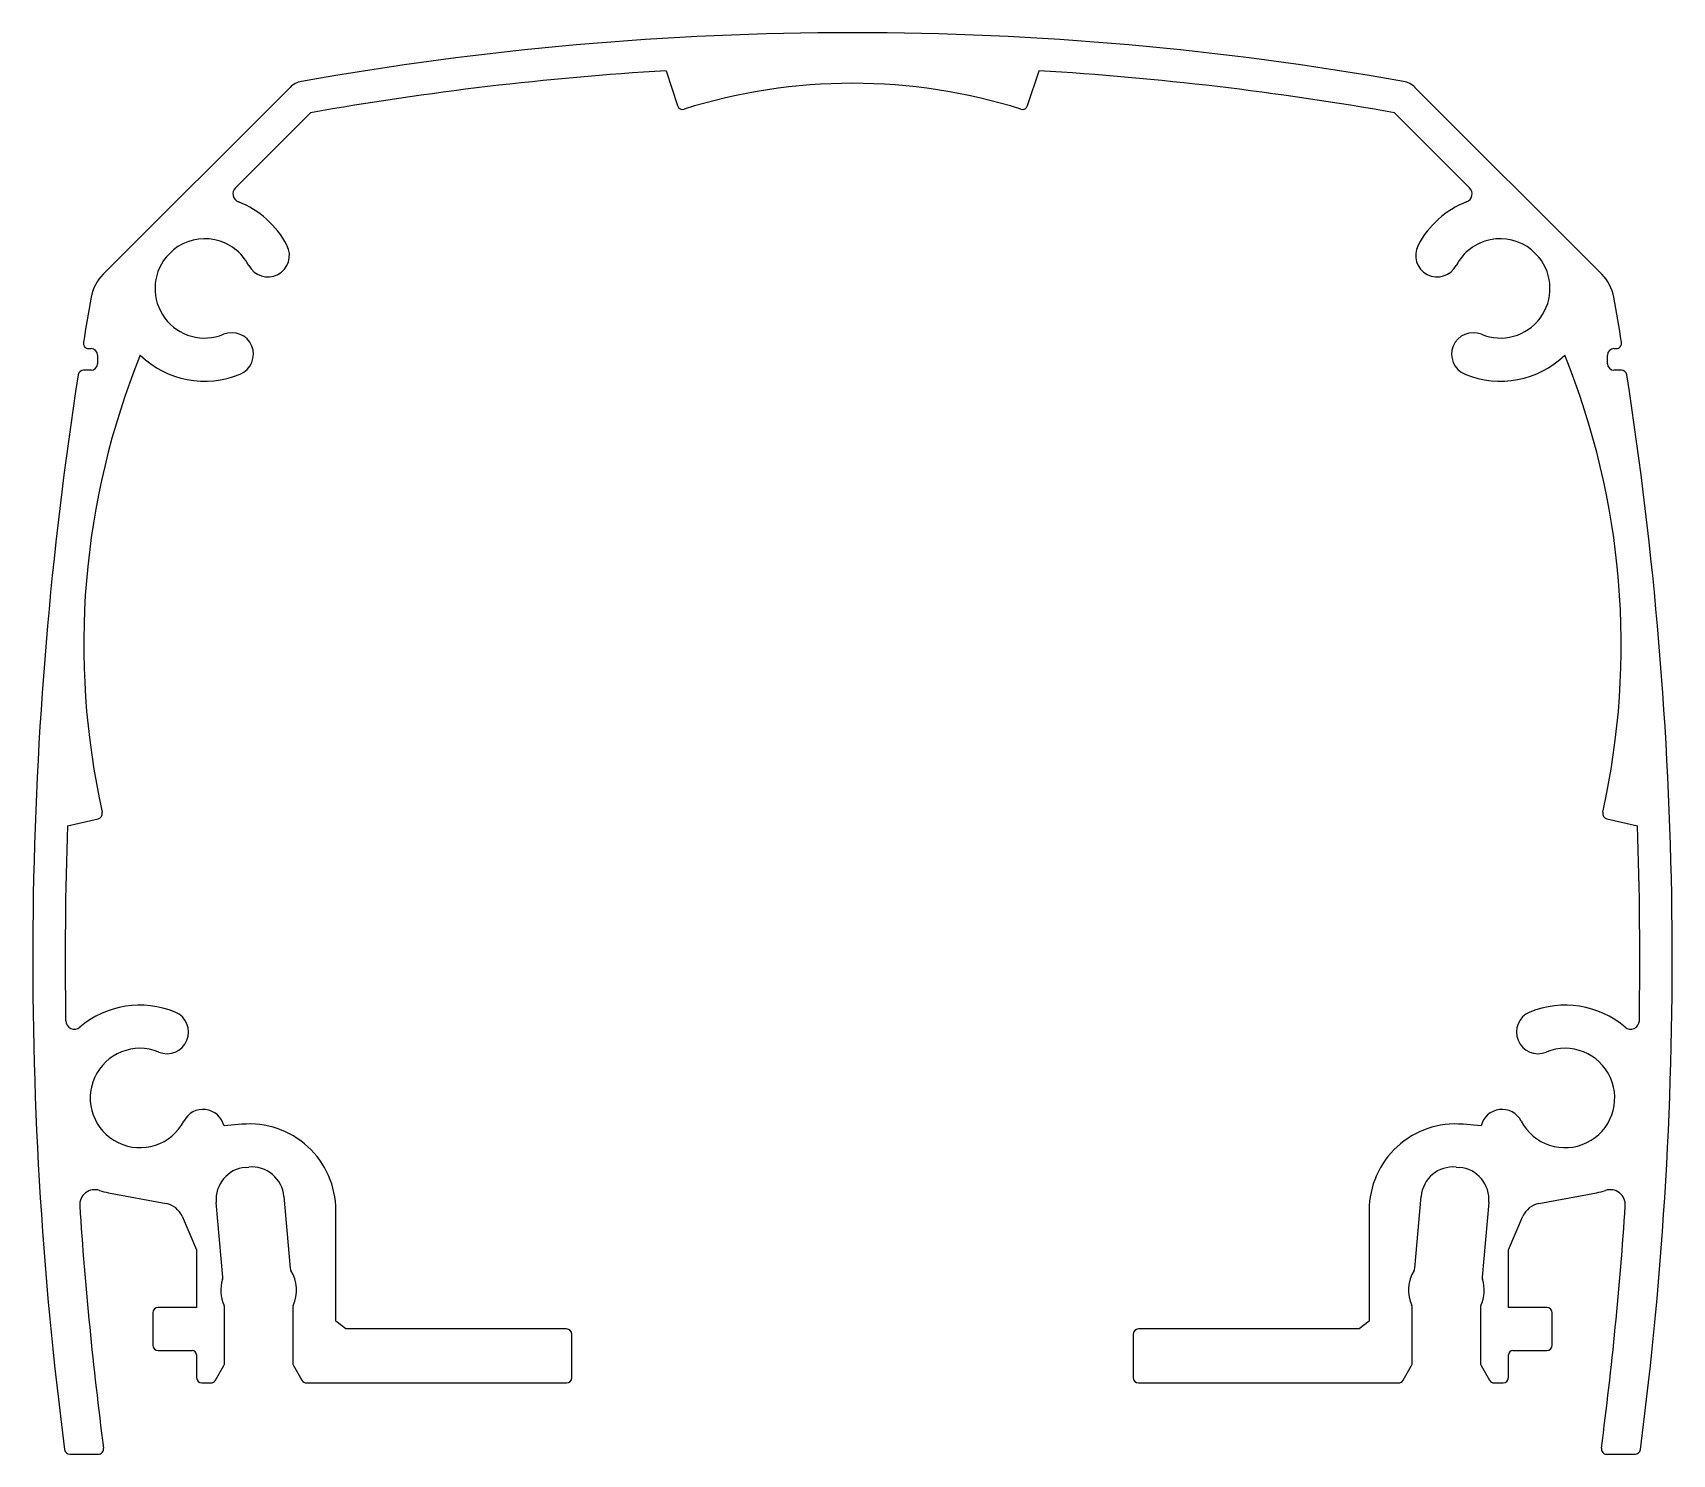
# Model space of a CAD drawing. Extents: x 2958.2 to 3034.1, y 1869.6 to 1935.4.
import ezdxf

# ---------------------------------------------------------------- set-up
doc = ezdxf.new("R2010")
doc.units = 0
doc.layers.get('0').update_dxf_attribs({"linetype": 'CONTINUOUS'})

msp = doc.modelspace()

# ---------------------------------------------------------------- linework, layer by layer
for p, q in [((2987.495, 1933.673), (2988.02, 1932.057)), ((3004.242, 1932.057), (3004.768, 1933.673)), ((2970.083, 1932.9), (2961.43, 1924.247)), ((3030.832, 1924.247), (3022.18, 1932.9)), ((2967.558, 1928.254), (2971.032, 1931.728)), ((3021.23, 1931.728), (3024.705, 1928.254)), ((2964.342, 1925.038), (2964.686, 1925.382)), ((3027.576, 1925.382), (3027.921, 1925.038)), ((2960.764, 1920.804), (2960.869, 1920.804)), ((3031.393, 1920.804), (3031.498, 1920.804)), ((2961.169, 1920.504), (2961.169, 1920.104)), ((3031.093, 1920.104), (3031.093, 1920.504)), ((2960.869, 1919.804), (2960.523, 1919.804)), ((3031.739, 1919.804), (3031.393, 1919.804)), ((2959.782, 1898.701), (2961.201, 1899.028)), ((3031.061, 1899.028), (3032.481, 1898.701)), ((2967.858, 1884.873), (2967.026, 1884.801)), ((3025.237, 1884.801), (3024.405, 1884.873)), ((2968.026, 1882.88), (2968.175, 1882.893)), ((3024.087, 1882.893), (3024.237, 1882.88)), ((2961.672, 1881.705), (2964.35, 1881.201)), ((2969.8, 1881.53), (2970.091, 1878.211)), ((3022.172, 1878.211), (3022.462, 1881.53)), ((3027.913, 1881.201), (3030.59, 1881.705)), ((2965.083, 1880.615), (2965.756, 1879.055)), ((2966.965, 1877.791), (2966.662, 1881.255)), ((2972.206, 1875.762), (2972.206, 1880.889)), ((3020.056, 1880.889), (3020.056, 1875.762)), ((3025.6, 1881.255), (3025.297, 1877.791)), ((3026.506, 1879.055), (3027.179, 1880.615)), ((2965.756, 1879.055), (2965.756, 1876.393)), ((3026.506, 1876.393), (3026.506, 1879.055)), ((2963.731, 1876.143), (2963.731, 1874.643)), ((2965.756, 1876.393), (2963.981, 1876.393)), ((2967.056, 1873.826), (2967.056, 1876.374)), ((2970.206, 1876.374), (2970.206, 1873.826)), ((3022.056, 1873.826), (3022.056, 1876.374)), ((3025.206, 1876.374), (3025.206, 1873.826)), ((3028.281, 1876.393), (3026.506, 1876.393)), ((3028.531, 1874.643), (3028.531, 1876.143)), ((2972.662, 1875.393), (2972.206, 1875.762)), ((2982.881, 1875.393), (2972.662, 1875.393)), ((3019.6, 1875.393), (3009.381, 1875.393)), ((3020.056, 1875.762), (3019.6, 1875.393)), ((2983.131, 1873.143), (2983.131, 1875.143)), ((3009.131, 1875.143), (3009.131, 1873.143)), ((2963.981, 1874.393), (2965.556, 1874.393)), ((2965.756, 1874.193), (2965.756, 1873.143)), ((3026.506, 1873.143), (3026.506, 1874.193)), ((3026.706, 1874.393), (3028.281, 1874.393)), ((2966.628, 1873.018), (2967.023, 1873.701)), ((2970.24, 1873.701), (2970.634, 1873.018)), ((3021.628, 1873.018), (3022.023, 1873.701)), ((3025.24, 1873.701), (3025.634, 1873.018)), ((2966.006, 1872.893), (2966.412, 1872.893)), ((2970.85, 1872.893), (2982.881, 1872.893)), ((3009.381, 1872.893), (3021.412, 1872.893)), ((3025.85, 1872.893), (3026.256, 1872.893)), ((2959.891, 1869.593), (2961.202, 1869.593)), ((3031.06, 1869.593), (3032.371, 1869.593))]:
    msp.add_line(p, q)
for centre, radius, start, end in [((2996.131, 1789.933), 145.5, 79.89957, 100.10043), ((2970.79, 1932.193), 1, 100.10043, 135), ((2996.131, 1789.933), 144, 93.43841, 100.03795), ((2996.131, 1907.093), 26, 72.54568, 107.45432), ((2996.131, 1789.933), 144, 79.96205, 86.56159), ((3021.473, 1932.193), 1, 45, 79.89957), ((2988.258, 1932.134), 0.25, 198, 287.45432), ((3004.005, 1932.134), 0.25, 252.54568, 342), ((2967.841, 1927.971), 0.4, 135, 248.67201), ((3024.422, 1927.971), 0.4, 291.32799, 45), ((2966.131, 1923.593), 4.3, 27.6397, 68.67201), ((3026.131, 1923.593), 4.3, 111.32799, 152.3603), ((2966.131, 1923.593), 2.3, 27.6397, 128.91748), ((2969.055, 1925.124), 1, 207.6397, 27.6397), ((3023.208, 1925.124), 1, 152.3603, 332.3603), ((3026.131, 1923.593), 2.3, 51.08252, 152.3603), ((2966.131, 1923.593), 2.3, 141.08252, 292.3603), ((3026.131, 1923.593), 2.3, 247.6397, 38.91748), ((2962.844, 1922.833), 2, 135, 169.9289), ((3029.418, 1922.833), 2, 10.0711, 45), ((3133.67, 1892.493), 175.5, 169.9289, 170.62063), ((2858.592, 1892.493), 175.5, 9.37937, 10.0711), ((2960.764, 1921.054), 0.25, 170.62063, 270), ((2960.869, 1920.504), 0.3, 360, 90), ((2967.387, 1920.541), 1, 292.3603, 112.3603), ((3024.876, 1920.541), 1, 67.6397, 247.6397), ((3031.393, 1920.504), 0.3, 90, 180), ((3031.498, 1921.054), 0.25, 270, 9.37937), ((2996.131, 1907.093), 35.6, 157.8866, 192.60044), ((2960.869, 1920.104), 0.3, 270, 0), ((2966.131, 1923.593), 4.3, 226.10634, 292.3603), ((3026.131, 1923.593), 4.3, 247.6397, 313.89366), ((2996.131, 1907.093), 35.6, 347.39956, 22.1134), ((3031.393, 1920.104), 0.3, 180, 270), ((3133.67, 1892.493), 175.5, 171.11733, 187.42612), ((2960.523, 1919.554), 0.25, 90, 171.11733), ((3031.739, 1919.554), 0.25, 8.88267, 90), ((2858.592, 1892.493), 175.5, 352.57388, 8.88267), ((2961.145, 1899.272), 0.25, 283, 12.60044), ((3031.118, 1899.272), 0.25, 167.39956, 257), ((3133.67, 1892.493), 174, 177.95552, 180.92875), ((2858.592, 1892.493), 174, 359.07125, 2.04448), ((2960.094, 1889.679), 0.4, 180.92875, 310.25934), ((2963.131, 1886.093), 4.3, 67.63971, 130.25934), ((2964.387, 1889.145), 1, 247.63971, 67.63971), ((3027.876, 1889.145), 1, 112.36029, 292.36029), ((3029.131, 1886.093), 4.3, 49.74066, 112.36029), ((3032.169, 1889.679), 0.4, 229.74066, 359.07125), ((2963.131, 1886.093), 2.3, 67.63971, 332.36031), ((3029.131, 1886.093), 2.3, 207.63969, 112.36029), ((2966.055, 1884.562), 1, 13.81591, 152.36031), ((3026.208, 1884.562), 1, 27.63969, 166.18409), ((2968.206, 1880.889), 4, 0, 95), ((3024.056, 1880.889), 4, 85, 180), ((2968.156, 1881.386), 1.5, 95, 185), ((2968.306, 1881.399), 1.5, 5, 95), ((3023.956, 1881.399), 1.5, 85, 175), ((3024.106, 1881.386), 1.5, 355, 85), ((2961.043, 1881.147), 0.7, 71.34312, 183.76032), ((2962.227, 1884.653), 3, 251.34312, 259.34362), ((3030.035, 1884.653), 3, 280.65638, 288.65688), ((3031.219, 1881.147), 0.7, 356.23968, 108.65688), ((3133.67, 1892.493), 173.7, 183.76032, 187.48193), ((2964.165, 1880.218), 1, 23.35113, 79.34362), ((3028.098, 1880.218), 1, 100.65638, 156.64887), ((2858.592, 1892.493), 173.7, 352.51807, 356.23968), ((2968.631, 1877.193), 1.75, 163.2349, 204.14685), ((2966.716, 1877.77), 0.25, 343.2349, 5), ((2970.34, 1878.232), 0.25, 185, 211.32563), ((2968.631, 1877.193), 1.75, 335.85315, 31.32563), ((3023.631, 1877.193), 1.75, 148.67437, 204.14685), ((3021.923, 1878.232), 0.25, 328.67437, 355), ((3023.631, 1877.193), 1.75, 335.85315, 16.7651), ((3025.546, 1877.77), 0.25, 175, 196.7651), ((2963.981, 1876.143), 0.25, 90, 180), ((2966.806, 1876.374), 0.25, 0, 24.14685), ((2970.456, 1876.374), 0.25, 155.85315, 180), ((3021.806, 1876.374), 0.25, 0, 24.14685), ((3025.456, 1876.374), 0.25, 155.85315, 180), ((3028.281, 1876.143), 0.25, 0, 90), ((2982.881, 1875.143), 0.25, 0, 90), ((3009.381, 1875.143), 0.25, 90, 180), ((2963.981, 1874.643), 0.25, 180, 270), ((3028.281, 1874.643), 0.25, 270, 0), ((2965.556, 1874.193), 0.2, 0, 90), ((2966.806, 1873.826), 0.25, 330, 0), ((2970.456, 1873.826), 0.25, 180, 210), ((3021.806, 1873.826), 0.25, 330, 0), ((3025.456, 1873.826), 0.25, 180, 210), ((3026.706, 1874.193), 0.2, 90, 180), ((2966.006, 1873.143), 0.25, 180, 270), ((2966.412, 1873.143), 0.25, 270, 330), ((2970.85, 1873.143), 0.25, 210, 270), ((2982.881, 1873.143), 0.25, 270, 360), ((3009.381, 1873.143), 0.25, 180, 270), ((3021.412, 1873.143), 0.25, 270, 330), ((3025.85, 1873.143), 0.25, 210, 270), ((3026.256, 1873.143), 0.25, 270, 360), ((2959.891, 1869.843), 0.25, 187.42612, 270), ((2961.202, 1869.843), 0.25, 270, 7.48193), ((3031.06, 1869.843), 0.25, 172.51807, 270), ((3032.371, 1869.843), 0.25, 270, 352.57388)]:
    msp.add_arc(centre, radius, start, end)

doc.saveas('drawing.dxf')
